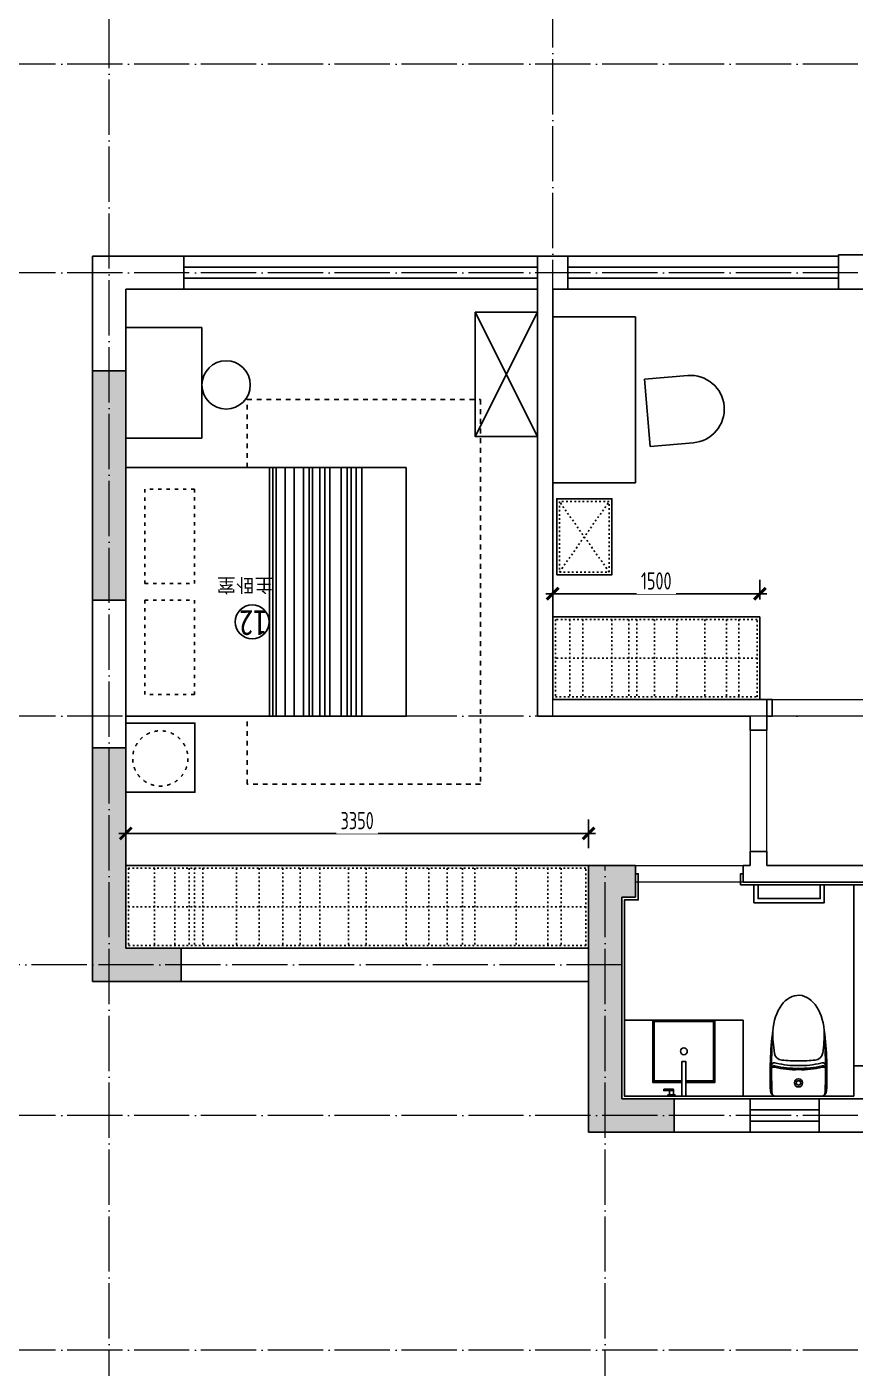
# Model space of a CAD drawing. Header units: inches. Extents: x 14 to 31798, y 9 to 22485.
# Drawn here: x 7013 to 13009, y 7512 to 17221 of the extents above; entities that cross this region are included whole.
import ezdxf

# ---------------------------------------------------------------- set-up
doc = ezdxf.new("R2010")
doc.units = ezdxf.units.IN
doc.header["$MEASUREMENT"] = 0
for name, pattern in [('ACAD_ISO03W100', [30, 12, -18]), ('DOTE', [2.42, 2, -0.2, 0.02, -0.2]), ('iGo户型优化10', [30, 12, -18]), ('iGo户型优化15', [2, 1, -1]), ('iGo户型优化31', [0.35, 0.25, -0.1])]:
    doc.linetypes.add(name, pattern=pattern)
for name, color, linetype in [('D-ARCHI', 250, 'Continuous'), ('EVH 立面填充', 8, 'Continuous'), ('IBS-003-建筑窗框', 3, 'Continuous'), ('IBS-182-原建筑非承重墙', 150, 'Continuous'), ('IBS-200-原建筑承重墙柱', 200, 'Continuous'), ('IBS-63-原建筑窗', 63, 'Continuous'), ('IDS-030-造型完成面(看线)', 30, 'Continuous'), ('IDS-040-固定高家具', 40, 'Continuous'), ('IFF-31-卫浴洁具', 31, 'Continuous'), ('IFF-51-活动家具', 51, 'Continuous'), ('iGo户型优化', 7, 'Continuous'), ('房间编号', 50, 'Continuous')]:
    doc.layers.add(name, color=color, linetype=linetype)
doc.layers.add('门', color=65, linetype='Continuous', lineweight=13)
doc.styles.add('ARI', font='', dxfattribs={"width": 0.8, "height": 200})
doc.styles.add('HBA-DIMT', font='ARCHS.SHX', dxfattribs={"width": 0.8})
doc.styles.add('MtXpl_Arial_Unicode_', font='Arial Unicode.ttf')
doc.styles.get('ARI').set_extended_font_data('SimSun')
doc.dimstyles.new('HBA_40', dxfattribs={"dimscale": 50, "dimtxt": 2.5, "dimasz": 0.1, "dimexe": 2, "dimexo": 2.5, "dimgap": 0.6, "dimtad": 1, "dimdec": 0, "dimrnd": 5, "dimzin": 0, "dimtxsty": 'HBA-DIMT', "dimblk": 'HBA_DIMENSION_TICK', "dimblk1": 'HBA_DIMENSION_TICK', "dimblk2": 'HBA_DIMENSION_TICK', "dimcen": 0.125, "dimclrd": 44, "dimclre": 44, "dimclrt": 2, "dimadec": 0, "dimazin": 0, "dimtfac": 1, "dimtdec": 0, "dimtix": 1, "dimtmove": 1, "dimatfit": 3, "dimldrblk": 'HBA_Leader_Dot', "dimfxl": 0, "dimtvp": 1, "dimtfill": 1, "dimtolj": 1, "dimtzin": 0, "dimarcsym": 0})

# ---------------------------------------------------------------- blocks, each defined once
blk = doc.blocks.new('rtger')
at = {"layer": 'IFF-31-卫浴洁具', "ltscale": 0.02}
for p in [(64161.1, 9478.3), (64161.1, 9151.3)]:
    blk.add_line(p, (64161.1, 9314.8), dxfattribs=at)
for radius in [29.6, 16.1]:
    blk.add_circle((64065.2, 9314.8), radius, dxfattribs=at)
for centre, radius, start, end in [((64006, 6943.5), 2577.4, 87.40012, 97.13359), ((64121.1, 9478.3), 40, 0, 87.40012), ((63964.2, 5198.4), 4311.6, 87.52882, 93.69943), ((63692.6, 8401.4), 1099.7, 81.70303, 90.34811), ((63840.4, 9430.5), 60, 5.39205, 79.52989), ((62528, 9306.6), 1378.2, 0.34089, 5.39205), ((63943.3, 9486.8), 24.1, 108.05955, 207.79672), ((63387.3, 9338.5), 552, 357.54247, 14.38153), ((63959.2, 9491.3), 18.8, 84.06845, 197.64068), ((63367.8, 9338.5), 592, 357.74668, 14.38153), ((63968.4, 9493.3), 18.2, 113.52762, 196.61874), ((63367.8, 9338.5), 602, 357.74668, 14.38153), ((62528, 9323), 1378.2, 354.60795, 359.65911), ((63387.3, 9291.2), 552, 345.61847, 2.45753), ((63367.8, 9291.2), 592, 345.61847, 2.25332), ((63367.8, 9291.2), 602, 345.61847, 2.25332), ((63692.6, 10228.3), 1099.7, 269.65189, 278.29697), ((64006, 11686.2), 2577.4, 262.86641, 272.59988), ((63964.2, 13431.3), 4311.6, 266.30057, 272.47118), ((63840.4, 9199.2), 60, 280.47011, 354.60795), ((63943.3, 9142.8), 24.1, 152.20328, 251.94045), ((63959.2, 9138.4), 18.8, 162.35932, 275.93155), ((63968.4, 9136.4), 18.2, 163.38126, 246.47238), ((64121.1, 9151.3), 40, 272.59988, 0)]:
    blk.add_arc(centre, radius, start, end, dxfattribs=at)
blk.add_ellipse((63720.4, 9314.8), major_axis=(289.3, 0), ratio=0.648116, start_param=1.570796, end_param=4.592942, dxfattribs=at)
blk = doc.blocks.new('抖音iGo户型优化-0715')
at = {"layer": 'IFF-31-卫浴洁具'}
for points in [[(13559.5, -200880.3), (13529.5, -200880.3), (13529.5, -200630.3), (13559.5, -200630.3)], [(13659.5, -200640.3), (13609.5, -200640.3), (13609.5, -200630.3), (13659.5, -200630.3)], [(13649.5, -200640.3), (13619.5, -200640.3), (13619.5, -200670.3), (13649.5, -200670.3)], [(13689.5, -200680.6), (13619.5, -200680.6), (13619.5, -200670.6), (13689.5, -200670.6)]]:
    blk.add_lwpolyline(points, close=True, dxfattribs=at)
blk.add_lwpolyline([(13559.5, -200730.3), (13769.5, -200730.3), (13769.5, -201180.3), (13319.5, -201180.3), (13319.5, -200730.3), (13529.5, -200730.3)], dxfattribs=at)
at = {"layer": 'iGo户型优化', "color": 251, "ltscale": 333}
blk.add_lwpolyline([(13559.5, -200740.3), (13759.5, -200740.3), (13759.5, -201170.3), (13329.5, -201170.3), (13329.5, -200740.3), (13529.5, -200740.3)], dxfattribs=at)
at = {"layer": 'iGo户型优化', "color": 7}
blk.add_circle((13544.5, -200955.3), 25, dxfattribs=at)
blk = doc.blocks.new('抖音iGo户型优化-0379')
at = {"layer": 'IFF-51-活动家具', "ltscale": 100}
for p, q in [((61873.5, -161142.9), (61899.3, -161455.1)), ((61412.4, -161495.3), (61386.6, -161183.2)), ((61899.3, -161455.1), (61412.4, -161495.3))]:
    blk.add_line(p, q, dxfattribs=at)
blk.add_arc((61630, -161163.1), 244.3, 4.72175, 184.72175, dxfattribs=at)
blk = doc.blocks.new('fntjy')
at = {"layer": 'IFF-51-活动家具'}
for p, q in [((34752.5, -15105.9), (34752.5, -13305.9)), ((34794.2, -15105.9), (34794.2, -13305.9)), ((34830, -15105.9), (34830, -13305.9)), ((34859.8, -15105.9), (34859.8, -13305.9)), ((34901.5, -15105.9), (34901.5, -13305.9)), ((34985, -15105.9), (34985, -13305.9)), ((35020.8, -15105.9), (35020.8, -13305.9)), ((35056.5, -15105.9), (35056.5, -13305.9)), ((35110.2, -15105.9), (35110.2, -13305.9)), ((35134, -15105.9), (35134, -13305.9)), ((35175.8, -15105.9), (35175.8, -13305.9)), ((35241.4, -15105.9), (35241.4, -13305.9)), ((35306.9, -15105.9), (35306.9, -13305.9)), ((35372.5, -15105.9), (35372.5, -13305.9)), ((35396.4, -15105.9), (35396.4, -13305.9)), ((35420.2, -15105.9), (35420.2, -13305.9))]:
    blk.add_line(p, q, dxfattribs=at)
for points in [[(36461.1, -12755.9), (36461.1, -13255.9), (35961.1, -13255.9), (35961.1, -12755.9)], [(34431.1, -15105.9), (34431.1, -13305.9), (36461.1, -13305.9), (36461.1, -15105.9)]]:
    blk.add_lwpolyline(points, close=True, dxfattribs=at)
at = {"layer": 'iGo户型优化', "color": 251, "linetype": 'iGo户型优化15', "ltscale": 35}
blk.add_lwpolyline([(35583.4, -15105.9), (35583.4, -15598), (33894.5, -15598), (33894.5, -12813.8), (35583.4, -12813.8), (35583.4, -13305.9)], dxfattribs=at)
at = {"layer": 'iGo户型优化', "color": 251, "linetype": 'iGo户型优化10', "ltscale": 2}
for points in [[(36323.1, -13463), (36323.1, -14145.4), (35962.8, -14145.4), (35962.8, -13463)], [(36323.1, -14948.8), (36323.1, -14266.4), (35962.8, -14266.4), (35962.8, -14948.8)]]:
    blk.add_lwpolyline(points, close=True, dxfattribs=at)
blk.add_circle((36211.1, -13000.4), 200, dxfattribs=at)
at = {"layer": '房间编号'}
blk.add_circle((35545.8, -13988.7), 122.5, dxfattribs=at)
at = {"layer": '房间编号', "color": 8, "style": 'MtXpl_Arial_Unicode_'}
blk.add_text('主卧室', height=100, dxfattribs=at).set_placement((35391.9, -14303.3))
at = {"layer": '房间编号', "insert": (35639.2, -13889.4), "char_height": 183.75, "width": 2606.465, "attachment_point": 3, "style": 'ARI'}
blk.add_mtext('12', dxfattribs=at)
blk = doc.blocks.new('HBA_DIMENSION_TICK')
at = {"color": 0, "linetype": 'ByBlock'}
for p, q in [((-10, 0), (0, 0)), ((0, 0), (10, 0))]:
    blk.add_line(p, q, dxfattribs=at)
at = {"color": 50, "linetype": 'ByBlock'}
blk.add_solid([(-10, -7), (-7, -10), (7, 10), (10, 7)], dxfattribs=at)
blk = doc.blocks.new('*D91')
at = {"color": 44, "lineweight": -2, "transparency": 16777216}
for p, q in [((7729, 11275.9), (7729, 11482.7)), ((11078.7, 11275.9), (11078.7, 11482.7)), ((7734, 11382.7), (11073.7, 11382.7))]:
    blk.add_line(p, q, dxfattribs=at)
at = {"layer": 'Defpoints', "color": 0, "transparency": 16777216}
for p in [(11078.7, 11382.7), (7729, 11150.9), (11078.7, 11150.9)]:
    blk.add_point(p, dxfattribs=at)
at = {"color": 44, "lineweight": -2, "transparency": 16777216, "xscale": 5, "yscale": 5, "zscale": 5, "rotation": 180}
blk.add_blockref('HBA_DIMENSION_TICK', (7729, 11382.7), dxfattribs=at)
at = {"color": 44, "lineweight": -2, "transparency": 16777216, "xscale": 5, "yscale": 5, "zscale": 5}
blk.add_blockref('HBA_DIMENSION_TICK', (11078.7, 11382.7), dxfattribs=at)
at = {"color": 2, "transparency": 16777216, "insert": (9403.8, 11475.2), "char_height": 125, "attachment_point": 5, "style": 'HBA-DIMT', "bg_fill": 3, "box_fill_scale": 1.25, "bg_fill_color": 256, "bg_fill_true_color": 13158600, "bg_fill_transparency": 0}
blk.add_mtext('\\A1;3350', dxfattribs=at)
blk = doc.blocks.new('HBA_Leader_Dot')
at = {"color": 0, "linetype": 'ByBlock'}
blk.add_line((-5, 0), (-10, 0), dxfattribs=at)
at = {"color": 0, "linetype": 'ByBlock', "const_width": 5}
blk.add_lwpolyline([(-2.5, 0, 1), (2.5, 0, 1)], format="xyb", close=True, dxfattribs=at)
blk = doc.blocks.new('*D92')
at = {"color": 44, "lineweight": -2, "transparency": 16777216}
for p, q in [((10819, 13075.9), (10819, 13217.7)), ((12319, 13075.9), (12319, 13217.7)), ((10824, 13117.7), (12314, 13117.7))]:
    blk.add_line(p, q, dxfattribs=at)
at = {"layer": 'Defpoints', "color": 0, "transparency": 16777216}
for p in [(12319, 13117.7), (10819, 12950.9), (12319, 12950.9)]:
    blk.add_point(p, dxfattribs=at)
at = {"color": 44, "lineweight": -2, "transparency": 16777216, "xscale": 5, "yscale": 5, "zscale": 5, "rotation": 180}
blk.add_blockref('HBA_DIMENSION_TICK', (10819, 13117.7), dxfattribs=at)
at = {"color": 44, "lineweight": -2, "transparency": 16777216, "xscale": 5, "yscale": 5, "zscale": 5}
blk.add_blockref('HBA_DIMENSION_TICK', (12319, 13117.7), dxfattribs=at)
at = {"color": 2, "transparency": 16777216, "insert": (11569, 13210.2), "char_height": 125, "attachment_point": 5, "style": 'HBA-DIMT', "bg_fill": 3, "box_fill_scale": 1.25, "bg_fill_color": 256, "bg_fill_true_color": 13158600, "bg_fill_transparency": 0}
blk.add_mtext('\\A1;1500', dxfattribs=at)

msp = doc.modelspace()

# ---------------------------------------------------------------- hatches: boundary and pattern name
at = {"layer": 'EVH 立面填充'}
h = msp.add_hatch(color=256, dxfattribs=at)
h.dxf.hatch_style = 1
h.paths.add_polyline_path([(7489, 13070.9), (7729, 13070.9), (7729, 14730.9), (7489, 14730.9)])
h = msp.add_hatch(color=256, dxfattribs=at)
h.dxf.hatch_style = 1
h.paths.add_polyline_path([(7729, 10550.9), (7729, 12000.9), (7489, 12000.9), (7489, 10310.9), (8129, 10310.9), (8129, 10550.9)])
h = msp.add_hatch(color=256, dxfattribs=at)
h.dxf.hatch_style = 1
h.paths.add_polyline_path([(11078.7, 9220.9), (11698.7, 9220.9), (11698.7, 9460.9), (11318.7, 9460.9), (11318.7, 10920.9), (11418.7, 10920.9), (11418.7, 11150.9), (11078.7, 11150.9)])

# ---------------------------------------------------------------- linework, layer by layer
at = {"layer": 'D-ARCHI', "color": 251, "linetype": 'DOTE', "lineweight": 5, "ltscale": 200}
for p, q in [((7609, 4822.6), (7609, 19771.1)), ((10819, 12230.9), (10819, 19771.1)), ((25129, 16951.1), (4801.7, 16951.1)), ((25129, 15440.9), (4789, 15440.9)), ((25129, 12230.9), (4801.7, 12230.9)), ((11198.7, 4822.6), (11198.7, 11150.9)), ((11318.7, 10430.9), (4801.7, 10430.9)), ((25129, 9340.9), (4801.7, 9340.9)), ((25129, 7642.6), (4801.7, 7642.6))]:
    msp.add_line(p, q, dxfattribs=at)
at = {"layer": 'IBS-003-建筑窗框', "color": 251, "ltscale": 10}
for p, q in [((8149, 15561.9), (10709, 15561.9)), ((10929, 15560.9), (12889, 15560.9)), ((8149, 15320.9), (10709, 15320.9)), ((10929, 15320.9), (12889, 15320.9)), ((12248.7, 9460.9), (12748.7, 9460.9)), ((12248.7, 9220.9), (12748.7, 9220.9))]:
    msp.add_line(p, q, dxfattribs=at)
at = {"layer": 'IBS-182-原建筑非承重墙'}
for p, q in [((8149, 15561.9), (7489, 15561.9)), ((7489, 14730.9), (7489, 15560.9)), ((8149, 15320.9), (8149, 15561.9)), ((10709, 15561.9), (10929, 15561.9)), ((10709, 12230.9), (10709, 15560.9)), ((10929, 15561.9), (10929, 15320.9)), ((12889, 15320.9), (12889, 15570.9)), ((12889, 15570.9), (13299, 15570.9)), ((7729, 14730.9), (7729, 15320.9)), ((7729, 15320.9), (8149, 15320.9)), ((10819, 12350.9), (10819, 15320.9)), ((10819, 15320.9), (10929, 15320.9)), ((13299, 15320.9), (12889, 15320.9)), ((7489, 12000.9), (7489, 13070.9)), ((7729, 12000.9), (7729, 13070.9)), ((12369, 12350.9), (10819, 12350.9)), ((12369, 12130.9), (12369, 12350.9)), ((12249, 12230.9), (10709, 12230.9)), ((12249, 12130.9), (12249, 12230.9)), ((12369, 12130.9), (12249, 12130.9)), ((12368.7, 11250.9), (12248.7, 11250.9)), ((12248.7, 11250.9), (12248.7, 11150.9)), ((12368.7, 11150.9), (12368.7, 11250.9)), ((12248.7, 11150.9), (12198.7, 11150.9)), ((12198.7, 11150.9), (12198.7, 11030.9)), ((16018.7, 11150.9), (12368.7, 11150.9)), ((12198.7, 11030.9), (13898.7, 11030.9)), ((11078.7, 10550.9), (8129, 10550.9)), ((11078.7, 10310.9), (8129, 10310.9)), ((11698.7, 9460.9), (12248.7, 9460.9)), ((12248.7, 9460.9), (12248.7, 9220.9)), ((14128.7, 9460.9), (12748.7, 9460.9)), ((12748.7, 9460.9), (12748.7, 9220.9)), ((12248.7, 9220.9), (11698.7, 9220.9)), ((15208.7, 9220.9), (12748.7, 9220.9))]:
    msp.add_line(p, q, dxfattribs=at)
msp.add_lwpolyline([(12369, 12350.9), (12409, 12350.9), (12409, 12230.9), (12369, 12230.9)], close=True, dxfattribs=at)
at = {"layer": 'IBS-200-原建筑承重墙柱', "ltscale": 0.02}
for p, q in [((7489, 14730.9), (7729, 14730.9)), ((7489, 13070.9), (7489, 14730.9)), ((7729, 14730.9), (7729, 13070.9)), ((7489, 13070.9), (7729, 13070.9)), ((7729, 12000.9), (7489, 12000.9)), ((7489, 12000.9), (7489, 10310.9)), ((7729, 12000.9), (7729, 10550.9)), ((11418.7, 11150.9), (11078.7, 11150.9)), ((11078.7, 11150.9), (11078.7, 9220.9)), ((11418.7, 11150.9), (11418.7, 10920.9)), ((11418.7, 10920.9), (11318.7, 10920.9)), ((11318.7, 10920.9), (11318.7, 9460.9)), ((8129, 10550.9), (7729, 10550.9)), ((8129, 10310.9), (8129, 10550.9)), ((8129, 10310.9), (7489, 10310.9)), ((11698.7, 9460.9), (11318.7, 9460.9)), ((11698.7, 9460.9), (11698.7, 9220.9)), ((11698.7, 9220.9), (11078.7, 9220.9))]:
    msp.add_line(p, q, dxfattribs=at)
at = {"layer": 'IBS-63-原建筑窗'}
for p, q in [((8149, 15481.9), (10709, 15481.9)), ((10929, 15480.9), (12889, 15480.9)), ((8149, 15400.9), (10709, 15400.9)), ((10929, 15400.9), (12889, 15400.9)), ((12248.7, 9380.9), (12748.7, 9380.9)), ((12248.7, 9300.9), (12748.7, 9300.9))]:
    msp.add_line(p, q, dxfattribs=at)
at = {"layer": 'IDS-030-造型完成面(看线)'}
msp.add_lwpolyline([(12198.7, 11090.9), (12178.7, 11090.9), (12178.7, 11010.9), (13878.7, 11010.9), (13878.7, 9700.9), (12998.7, 9700.9), (12998.7, 9480.9), (11338.7, 9480.9), (11338.7, 10900.9), (11438.7, 10900.9), (11438.7, 11090.9), (11418.7, 11090.9)], dxfattribs=at)
at = {"layer": 'IDS-040-固定高家具', "linetype": 'ACAD_ISO03W100'}
for p, q in [((10868.1, 13274.4), (11228.1, 13784.4)), ((11228.1, 13274.4), (10868.1, 13784.4)), ((10942.4, 12930.9), (10942.4, 12370.9)), ((11037.4, 12930.9), (11037.4, 12370.9)), ((11247.6, 12930.9), (11247.6, 12370.9)), ((11371.5, 12930.9), (11371.5, 12370.9)), ((11429.1, 12930.9), (11429.1, 12370.9)), ((11555.8, 12930.9), (11555.8, 12370.9)), ((11717.1, 12930.9), (11717.1, 12370.9)), ((11921.6, 12930.9), (11921.6, 12370.9)), ((12077.1, 12930.9), (12077.1, 12370.9)), ((12166.4, 12930.9), (12166.4, 12370.9)), ((12299, 12650.9), (10839, 12650.9)), ((7936, 11130.9), (7936, 10570.9)), ((8084.8, 11130.9), (8084.8, 10570.9)), ((8188.9, 11130.9), (8188.9, 10570.9)), ((8226.1, 11130.9), (8226.1, 10570.9)), ((8285.6, 11130.9), (8285.6, 10570.9)), ((8531, 11130.9), (8531, 10570.9)), ((8694.6, 11130.9), (8694.6, 10570.9)), ((8865.6, 11130.9), (8865.6, 10570.9)), ((8992, 11130.9), (8992, 10570.9)), ((9133.3, 11130.9), (9133.3, 10570.9)), ((9341.6, 11130.9), (9341.6, 10570.9)), ((9468, 11130.9), (9468, 10570.9)), ((9758, 11130.9), (9758, 10570.9)), ((9921.6, 11130.9), (9921.6, 10570.9)), ((10055.5, 11130.9), (10055.5, 10570.9)), ((10167, 11130.9), (10167, 10570.9)), ((10256.3, 11130.9), (10256.3, 10570.9)), ((10553.7, 11130.9), (10553.7, 10570.9)), ((10784.3, 11130.9), (10784.3, 10570.9)), ((10881, 11130.9), (10881, 10570.9)), ((11058.7, 10850.9), (7749, 10850.9))]:
    msp.add_line(p, q, dxfattribs=at)
at = {"layer": 'IDS-040-固定高家具'}
for p, q in [((12319, 12950.9), (10819, 12950.9)), ((12319, 12350.9), (12319, 12950.9)), ((11078.7, 11150.9), (7729, 11150.9))]:
    msp.add_line(p, q, dxfattribs=at)
msp.add_lwpolyline([(10848.1, 13254.4), (10848.1, 13804.4), (11248.1, 13804.4), (11248.1, 13254.4)], close=True, dxfattribs=at)
at = {"layer": 'IDS-040-固定高家具', "linetype": 'ACAD_ISO03W100'}
for points in [[(10868.1, 13274.4), (11228.1, 13274.4), (11228.1, 13784.4), (10868.1, 13784.4)], [(10839, 12370.9), (12299, 12370.9), (12299, 12930.9), (10839, 12930.9)], [(7749, 10570.9), (11058.7, 10570.9), (11058.7, 11130.9), (7749, 11130.9)]]:
    msp.add_lwpolyline(points, close=True, dxfattribs=at)
at = {"layer": 'IFF-31-卫浴洁具', "ltscale": 0.02}
for p, q in [((12998.7, 9700.9), (12998.7, 11010.9)), ((12198.7, 10030.9), (11338.7, 10030.9)), ((12198.7, 9480.9), (12198.7, 10030.9))]:
    msp.add_line(p, q, dxfattribs=at)
for points in [[(12275.4, 11010.9), (12275.4, 10880.9), (12785.4, 10880.9), (12785.4, 11010.9)], [(12305.4, 11010.9), (12305.4, 10910.9), (12755.4, 10910.9), (12755.4, 11010.9)]]:
    msp.add_lwpolyline(points, dxfattribs=at)
at = {"layer": 'IFF-51-活动家具'}
for p, q in [((10259, 14255.3), (10709, 15155.3)), ((10259, 15155.3), (10709, 14255.3)), ((11419, 15120.9), (10819, 15120.9)), ((11419, 13920.9), (11419, 15120.9)), ((10819, 13920.9), (11419, 13920.9))]:
    msp.add_line(p, q, dxfattribs=at)
for points in [[(10259, 15155.3), (10709, 15155.3), (10709, 14255.3), (10259, 14255.3)], [(7729, 14244), (8279, 14244), (8279, 15044), (7729, 15044)]]:
    msp.add_lwpolyline(points, close=True, dxfattribs=at)
msp.add_circle((8455.4, 14628.8), 175, dxfattribs=at)
at = {"layer": '门', "color": 8, "lineweight": 5}
for points in [[(12409, 12350.9), (13249, 12350.9), (13249, 12230.9), (12409, 12230.9)], [(12248.7, 11250.9), (12369, 11250.9), (12369, 12130.9), (12248.7, 12130.9)], [(12198.7, 11030.9), (11418.7, 11030.9), (11418.7, 11150.9), (12198.7, 11150.9)]]:
    msp.add_lwpolyline(points, close=True, dxfattribs=at)

# ---------------------------------------------------------------- block references
at = {"rotation": 180}
msp.add_blockref('fntjy', (44190.1, -1075), dxfattribs=at)
at = {"color": 7, "linetype": 'iGo户型优化31', "rotation": 180}
msp.add_blockref('抖音iGo户型优化-0715', (25313.1, -191149.4), dxfattribs=at)
at = {"layer": 'IFF-31-卫浴洁具', "ltscale": 0.02, "xscale": -1, "rotation": 89.99999999999928}
msp.add_blockref('rtger', (21913.5, 73642), dxfattribs=at)
at = {"layer": 'IFF-51-活动家具', "rotation": 270}
msp.add_blockref('抖音iGo户型优化-0379', (172979.7, 76083.7), dxfattribs=at)

# ---------------------------------------------------------------- next in the draw order: dimensions: what is measured, and where the dimension line sits
for base, p1, p2, picture, middle in [((12319, 13117.7), (10819, 12950.9), (12319, 12950.9), '*D92', (11569, 13210.2)), ((11078.7, 11382.7), (7729, 11150.9), (11078.7, 11150.9), '*D91', (9403.8, 11475.2))]:
    dim = msp.add_linear_dim(base=base, p1=p1, p2=p2, dimstyle='HBA_40')
    dim.commit()
    dim.dimension.update_dxf_attribs({"geometry": picture, "text_midpoint": middle})

doc.saveas('drawing.dxf')
